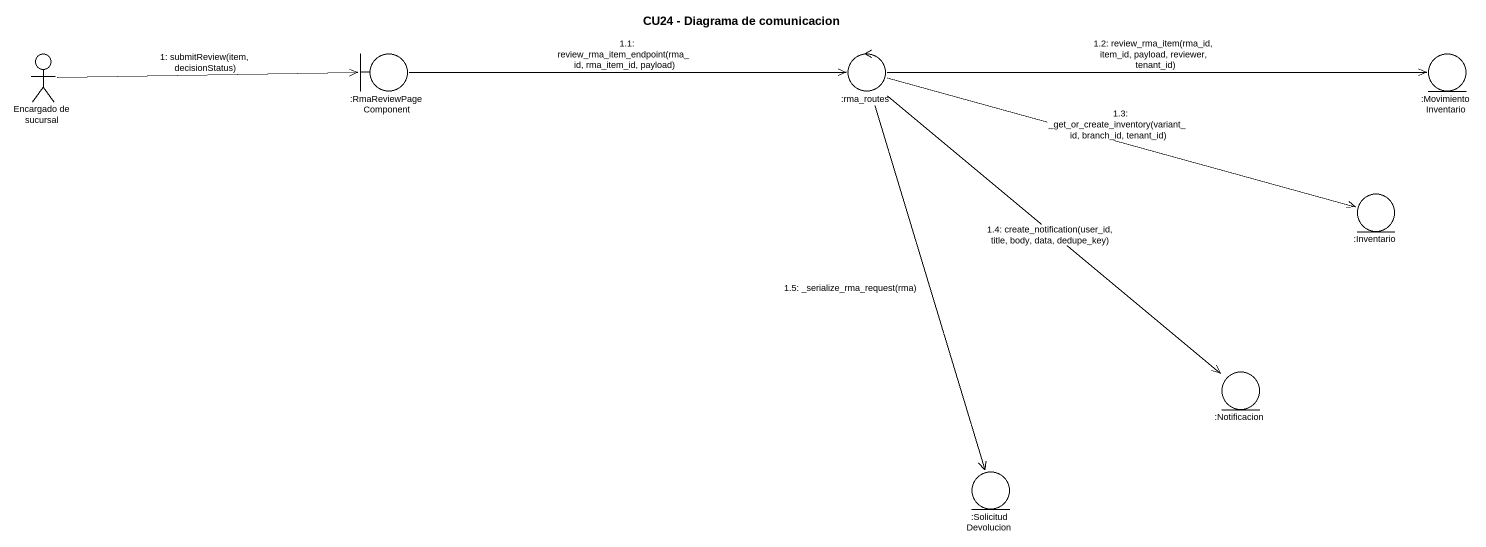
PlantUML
@startuml
title CU24 - Diagrama de comunicacion
actor "Encargado de sucursal" as Encargado_de_sucursal
boundary ":RmaReviewPageComponent" as RmaReviewPageComponent
control ":rma_routes" as rma_routes
entity ":MovimientoInventario" as MovimientoInventario
entity ":Inventario" as Inventario
entity ":Notificacion" as Notificacion
entity ":SolicitudDevolucion" as SolicitudDevolucion
Encargado_de_sucursal -right-> RmaReviewPageComponent : 1: submitReview(item, decisionStatus)
RmaReviewPageComponent -right-> rma_routes : 1.1: review_rma_item_endpoint(rma_id, rma_item_id, payload)
rma_routes -right-> MovimientoInventario : 1.2: review_rma_item(rma_id, item_id, payload, reviewer, tenant_id)
rma_routes -right-> Inventario : 1.3: _get_or_create_inventory(variant_id, branch_id, tenant_id)
rma_routes --> Notificacion : 1.4: create_notification(user_id, title, body, data, dedupe_key)
rma_routes --> SolicitudDevolucion : 1.5: _serialize_rma_request(rma)
@enduml
